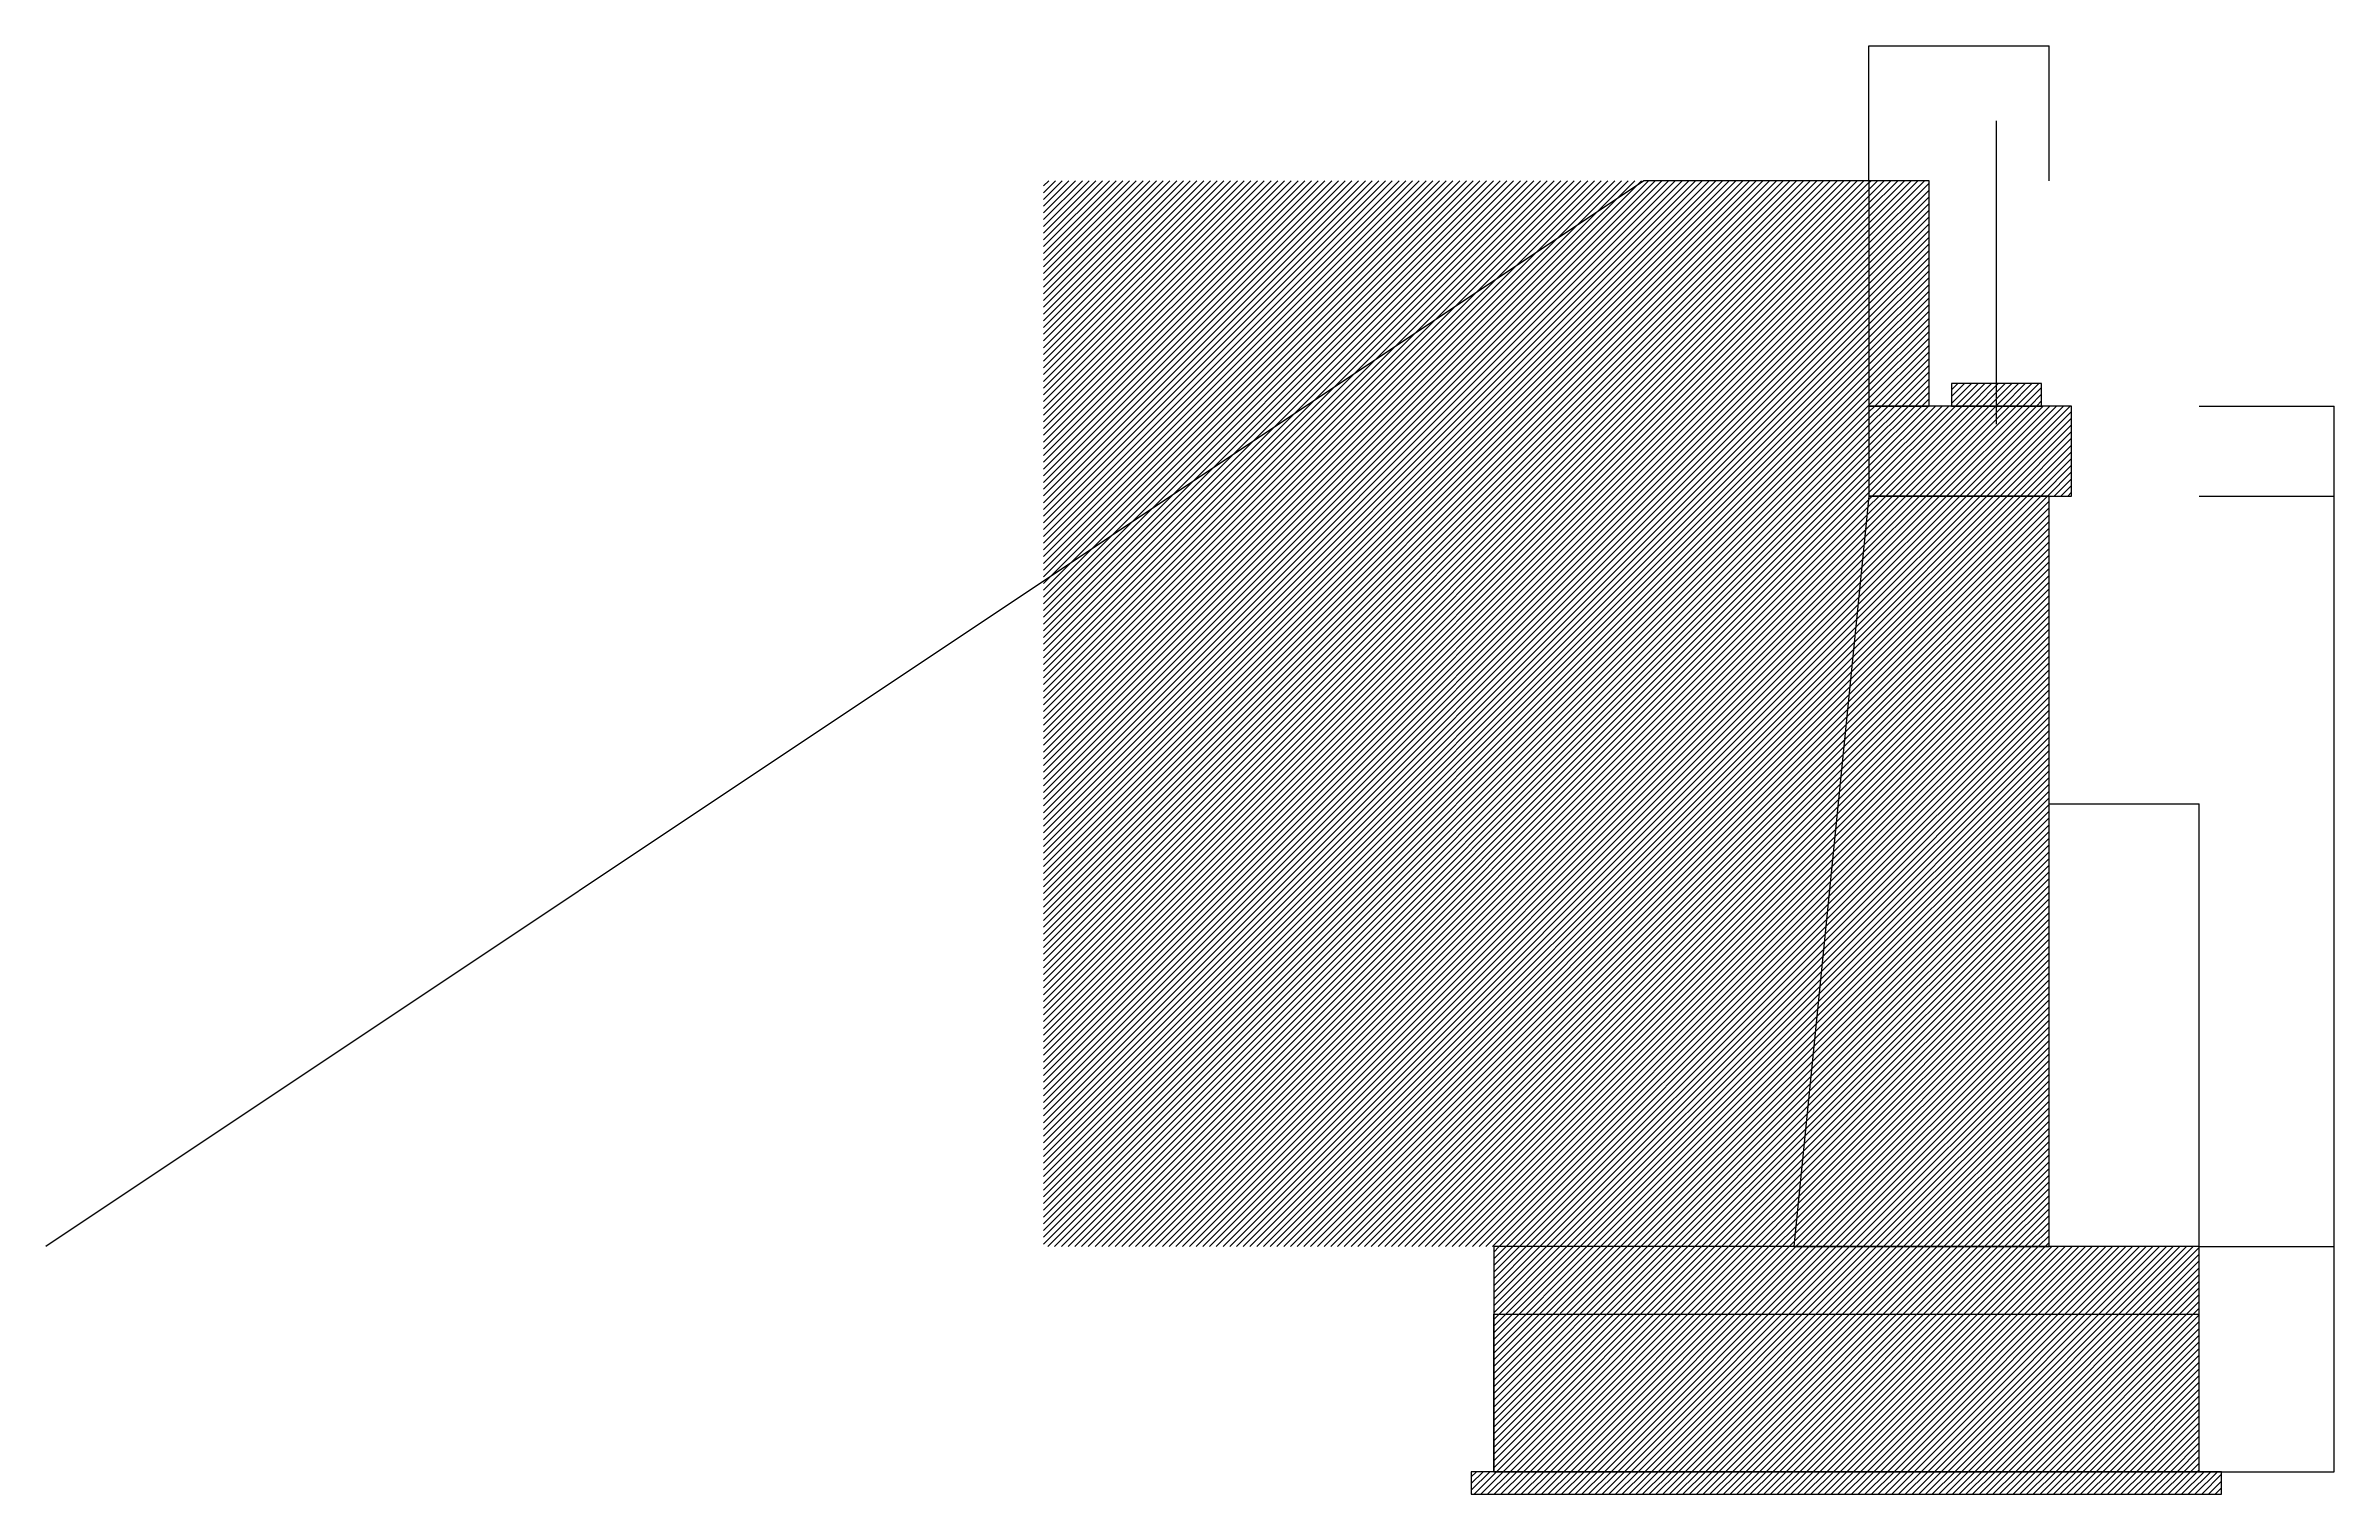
# Model space of a CAD drawing. Header units: millimetres. Extents: x -13350 to 1900, y -150 to 9500.
import ezdxf

# ---------------------------------------------------------------- set-up
doc = ezdxf.new("R2010")
doc.units = ezdxf.units.MM
doc.linetypes.add('CENTER', pattern=[5.08, 3.175, -0.635, 0.635, -0.635])
for name, color, linetype in [('BRG-CENTRE', 7, 'CENTER'), ('BRG-OUTLINE', 7, 'Continuous'), ('DIM', 7, 'Continuous'), ('HATCH', 7, 'Continuous')]:
    doc.layers.add(name, color=color, linetype=linetype)
doc.styles.add('OpenSansCondensed-Light', font='OpenSansCondensed-Light.ttf')
doc.dimstyles.new('EZDXF', dxfattribs={"dimtxt": 0.25, "dimasz": 0.175, "dimexe": 0.375, "dimexo": 0.125, "dimgap": 0.1, "dimtad": 1, "dimlfac": 100, "dimzin": 12, "dimdsep": 46, "dimtxsty": 'OpenSansCondensed-Light', "dimblk": 'ARCHTICK', "dimcen": 2.5, "dimazin": 3, "dimtfac": 0.5, "dimtmove": 2, "dimatfit": 3})

# ---------------------------------------------------------------- blocks, each defined once
blk = doc.blocks.new('_ARCHTICK')
at = {"color": 0, "linetype": 'BYBLOCK', "const_width": 0.15}
blk.add_lwpolyline([(-0.5, -0.5), (0.5, 0.5)], dxfattribs=at)

msp = doc.modelspace()

# ---------------------------------------------------------------- hatches: boundary and pattern name
at = {"layer": 'HATCH'}
h = msp.add_hatch(dxfattribs=at)
h.set_pattern_fill('ANSI31', scale=10)
h.paths.add_polyline_path([(-1200, 8600), (-1200, 6500), (-1700, 1500), (-3700, 1500), (-6700, 1500), (-6700, 8600)])
h = msp.add_hatch(dxfattribs=at)
h.set_pattern_fill('ANSI31', scale=10)
h.paths.add_polyline_path([(-1200, 7100), (-800, 7100), (-800, 8600), (-1200, 8600)])
h = msp.add_hatch(dxfattribs=at)
h.set_pattern_fill('ANSI31', scale=10)
h.paths.add_polyline_path([(-650, 7100), (-50, 7100), (-50, 7250), (-650, 7250)])
h = msp.add_hatch(dxfattribs=at)
h.set_pattern_fill('ANSI31', scale=10)
h.paths.add_polyline_path([(-1200, 6500), (150, 6500), (150, 7100), (-1200, 7100)])
h = msp.add_hatch(dxfattribs=at)
h.set_pattern_fill('ANSI31', scale=10)
h.paths.add_polyline_path([(0, 1500), (0, 6500), (-1200, 6500), (-1700, 1500)])
h = msp.add_hatch(dxfattribs=at)
h.set_pattern_fill('ANSI31', scale=10)
h.paths.add_polyline_path([(-3700, 0), (1000, 0), (1000, 1500), (-3700, 1500)])
h = msp.add_hatch(dxfattribs=at)
h.set_pattern_fill('ANSI31', scale=10)
h.paths.add_polyline_path([(-3850, -150), (1150, -150), (1150, 0), (-3850, 0)])

# ---------------------------------------------------------------- linework, layer by layer
at = {"layer": 'BRG-CENTRE'}
msp.add_lwpolyline([(-350, 6980), (-350, 9000)], dxfattribs=at)
at = {"layer": 'BRG-OUTLINE'}
msp.add_lwpolyline([(-1200, 8600), (-2700, 8600), (-13350, 1500)], dxfattribs=at)
for points in [[(-1200, 7100), (-800, 7100), (-800, 8600), (-1200, 8600)], [(-650, 7100), (-50, 7100), (-50, 7250), (-650, 7250)], [(-1200, 6500), (150, 6500), (150, 7100), (-1200, 7100)], [(0, 1500), (0, 6500), (-1200, 6500), (-1700, 1500)], [(-3700, 0), (1000, 0), (1000, 1500), (-3700, 1500)], [(-3850, -150), (1150, -150), (1150, 0), (-3850, 0)]]:
    msp.add_lwpolyline(points, close=True, dxfattribs=at)

# ---------------------------------------------------------------- dimensions: what is measured, and where the dimension line sits
at = {"layer": 'DIM'}
for base, p1, p2 in [((-1200, 9500), (-1200, 8600), (0, 8600)), ((0, 4450), (0, 1500), (1000, 1500)), ((-3700, 1050), (-3700, 0), (1000, 0))]:
    msp.add_linear_dim(base=base, p1=p1, p2=p2, dimstyle='EZDXF', dxfattribs=at).render()
for base, p1, p2 in [((1900, 6500), (1000, 6500), (1000, 7100)), ((1900, 1500), (1000, 1500), (1000, 6500)), ((1900, 0), (1000, 0), (1000, 1500))]:
    msp.add_linear_dim(base=base, p1=p1, p2=p2, angle=90, dimstyle='EZDXF', dxfattribs=at).render()

doc.saveas('drawing.dxf')
